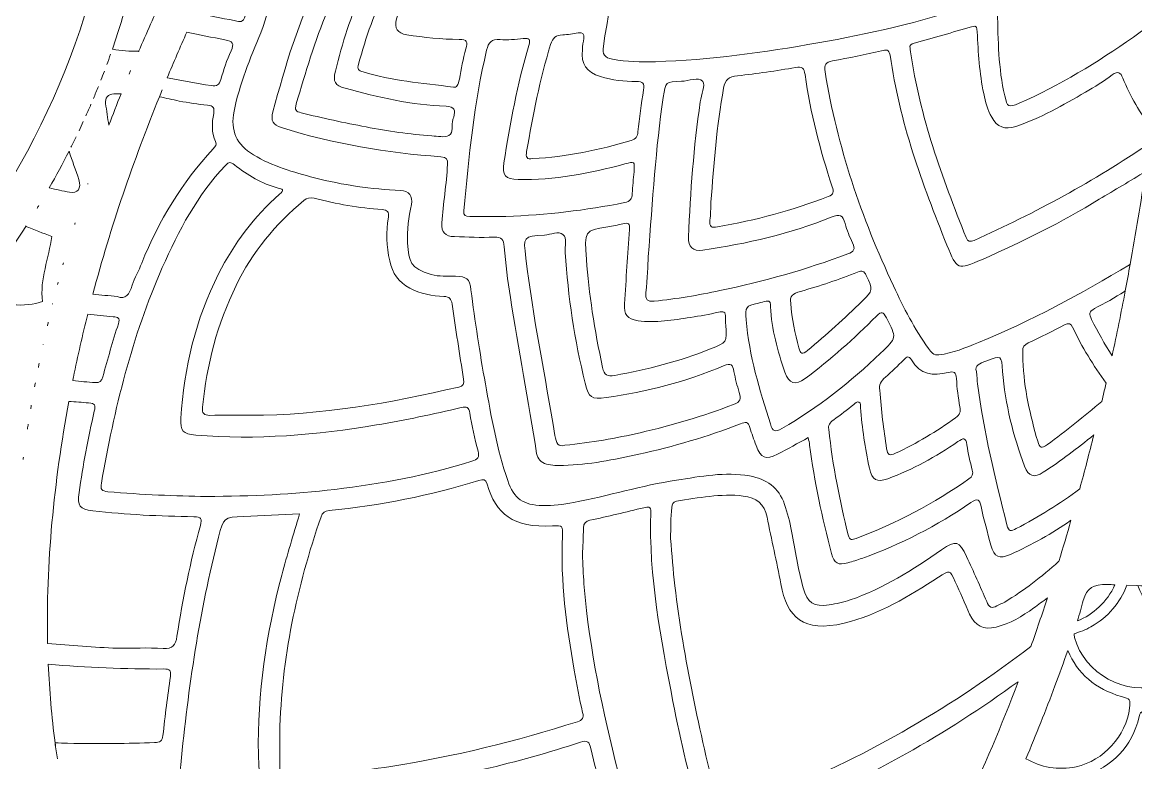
# Model space of a CAD drawing. Extents: x 31 to 2970, y -2969 to -30.
# Drawn here: x 736 to 1365, y -2235 to -1817 of the extents above; entities that cross this region are included whole.
import ezdxf

# ---------------------------------------------------------------- set-up
doc = ezdxf.new("R2010")
doc.units = 0
doc.header["$MEASUREMENT"] = 0
doc.layers.add('Layer 1', color=7, linetype='Continuous')

# ---------------------------------------------------------------- blocks, each defined once
blk = doc.blocks.new('block 2')
at = {"layer": 'Layer 1', "lineweight": 0}
for points, knots in [([(1363.72, -1825), (1343.25, -1839.26), (1322.06, -1852.46), (1299.1, -1862.42), (1293.02, -1865.03), (1292.52, -1864.8), (1290.98, -1858.19), (1287.37, -1842.65), (1287.18, -1826.84), (1286.87, -1811.03), (1286.79, -1807.11), (1286.83, -1803.19), (1286.83, -1799.26), (1287.1, -1771.73), (1288.64, -1744.23), (1292.6, -1716.92), (1293.37, -1711.72), (1294.68, -1708.49), (1300.68, -1707.53), (1307.68, -1706.38), (1314.52, -1703.95), (1321.41, -1701.92), (1324.02, -1701.11), (1324.91, -1701.22), (1324.33, -1704.38), (1318.41, -1736.69), (1318.68, -1769.26), (1320.29, -1801.88), (1320.33, -1802.69), (1320.33, -1803.49), (1320.41, -1804.3), (1320.98, -1811.57), (1325.18, -1813.8), (1331.33, -1809.96), (1347.91, -1799.53), (1363.52, -1787.76), (1378.41, -1775.03), (1380.99, -1772.84), (1383.45, -1770.57), (1385.95, -1768.34), (1386.45, -1762.57), (1386.95, -1756.8), (1387.41, -1751.07), (1370.95, -1766.65), (1353.37, -1780.96), (1334.48, -1793.88), (1333.83, -1794.3), (1333.22, -1794.96), (1332.18, -1794.57), (1332.06, -1794.19), (1331.79, -1793.76), (1331.79, -1793.34), (1330.37, -1762.8), (1330.56, -1732.42), (1336.68, -1702.26), (1337.48, -1698.26), (1339.33, -1696.38), (1343.29, -1695.15), (1359.79, -1689.99), (1376.06, -1684.38), (1392.25, -1678.38), (1392.52, -1674.07), (1392.76, -1669.8), (1392.99, -1665.53), (1359.64, -1677.95), (1325.87, -1689.11), (1291.33, -1697.96), (1272.06, -1702.88), (1252.64, -1707.03), (1232.71, -1708.57), (1229.64, -1708.8), (1228.29, -1708.65), (1230.02, -1705.11), (1251.52, -1661.65), (1274.75, -1619.22), (1304.56, -1580.72), (1306.25, -1578.53), (1308.18, -1576.49), (1309.72, -1574.18), (1312.25, -1570.34), (1310.72, -1566.41), (1306.33, -1564.99), (1277.68, -1555.72), (1251.06, -1542.45), (1226.1, -1525.53), (1215.75, -1518.53), (1206.71, -1510.18), (1197.44, -1501.99), (1195.56, -1500.3), (1195.91, -1499.18), (1197.44, -1497.64), (1215.75, -1479.38), (1237.37, -1465.95), (1260.1, -1453.95), (1274.71, -1446.22), (1290.1, -1440.57), (1305.6, -1435.11), (1311.41, -1433.07), (1312.64, -1429.14), (1308.68, -1424.26), (1276.95, -1384.72), (1252.87, -1340.57), (1230.33, -1295.41), (1228.18, -1291.07), (1230.02, -1290.99), (1233.48, -1291.3), (1254.18, -1293.14), (1274.41, -1297.45), (1294.45, -1302.68), (1326.64, -1311.07), (1358.18, -1321.41), (1389.33, -1332.95), (1390.1, -1342.68), (1390.83, -1352.37), (1391.45, -1362.1), (1379.45, -1357.07), (1367.37, -1352.26), (1355.06, -1347.95), (1336.1, -1341.34), (1317.06, -1335.1), (1296.83, -1333.8), (1293.79, -1333.6), (1290.91, -1333.72), (1289.06, -1336.72), (1287.29, -1339.57), (1288.6, -1342.07), (1290.06, -1344.49), (1307.68, -1374.22), (1326.29, -1403.34), (1348.1, -1430.26), (1353.1, -1436.41), (1358.41, -1442.34), (1363.79, -1448.61), (1362.83, -1448.95), (1362.25, -1449.22), (1361.64, -1449.34), (1339.41, -1452.53), (1318.1, -1458.84), (1297.72, -1468.38), (1282.6, -1475.49), (1268.83, -1484.68), (1255.56, -1494.68), (1251.25, -1497.91), (1251.52, -1501.68), (1255.56, -1505.3), (1259.6, -1508.88), (1264.33, -1511.45), (1268.72, -1514.57), (1290.41, -1529.91), (1314.41, -1540.15), (1340.14, -1546.38), (1347.79, -1548.26), (1355.64, -1549.53), (1363.68, -1551.11), (1363.22, -1551.91), (1362.99, -1552.53), (1362.56, -1552.95), (1334.18, -1583.68), (1311.95, -1618.76), (1290.6, -1654.49), (1289.02, -1657.15), (1287.1, -1659.8), (1289.02, -1663.07), (1291.1, -1666.61), (1294.52, -1666.15), (1297.75, -1665.95), (1306.56, -1665.42), (1315.22, -1663.8), (1323.72, -1661.53), (1347.98, -1655.11), (1371.33, -1646.38), (1394.25, -1636.61), (1393.87, -1646.26), (1393.45, -1655.88), (1392.99, -1665.53), (1392.76, -1669.8), (1392.52, -1674.11), (1392.29, -1678.38), (1392.29, -1678.38), (1392.25, -1678.38), (1392.25, -1678.38), (1390.99, -1702.61), (1389.37, -1726.84), (1387.41, -1751.07), (1386.41, -1763.42), (1385.37, -1775.73), (1384.18, -1788.07), (1383.45, -1795.96), (1382.64, -1803.84), (1381.83, -1811.73), (1375.91, -1816.26), (1369.87, -1820.73), (1363.72, -1825)], [0, 0, 0, 0, 1, 1, 1, 2, 2, 2, 3, 3, 3, 4, 4, 4, 5, 5, 5, 6, 6, 6, 7, 7, 7, 8, 8, 8, 9, 9, 9, 10, 10, 10, 11, 11, 11, 12, 12, 12, 13, 13, 13, 14, 14, 14, 15, 15, 15, 16, 16, 16, 17, 17, 17, 18, 18, 18, 19, 19, 19, 20, 20, 20, 21, 21, 21, 22, 22, 22, 23, 23, 23, 24, 24, 24, 25, 25, 25, 26, 26, 26, 27, 27, 27, 28, 28, 28, 29, 29, 29, 30, 30, 30, 31, 31, 31, 32, 32, 32, 33, 33, 33, 34, 34, 34, 35, 35, 35, 36, 36, 36, 37, 37, 37, 38, 38, 38, 39, 39, 39, 40, 40, 40, 41, 41, 41, 42, 42, 42, 43, 43, 43, 44, 44, 44, 45, 45, 45, 46, 46, 46, 47, 47, 47, 48, 48, 48, 49, 49, 49, 50, 50, 50, 51, 51, 51, 52, 52, 52, 53, 53, 53, 54, 54, 54, 55, 55, 55, 56, 56, 56, 57, 57, 57, 58, 58, 58, 59, 59, 59, 60, 60, 60, 61, 61, 61, 62, 62, 62, 63, 63, 63, 64, 64, 64, 64]), ([(1093.56, -1838.92), (1085.41, -1839.11), (1077.29, -1839), (1069.21, -1837.57), (1064.75, -1836.76), (1063.44, -1834.76), (1064.1, -1830.19), (1068.71, -1798.65), (1076.44, -1767.84), (1085.52, -1737.38), (1092.52, -1713.8), (1100.71, -1690.61), (1111.52, -1668.38), (1113.25, -1664.88), (1115.06, -1663.84), (1119.02, -1664.42), (1127.71, -1665.68), (1136.48, -1666.42), (1145.29, -1667.07), (1148.67, -1667.3), (1150.06, -1667.61), (1148.02, -1671.42), (1127.44, -1710.15), (1116.06, -1751.84), (1108.83, -1794.8), (1107.48, -1802.99), (1109.64, -1805.23), (1118.02, -1804.65), (1169.14, -1801.07), (1219.06, -1791.26), (1267.91, -1775.88), (1275.64, -1773.46), (1275.56, -1773.34), (1275.37, -1781.15), (1275.21, -1787.99), (1275.02, -1794.88), (1275.14, -1801.69), (1275.18, -1804.8), (1274.14, -1806.23), (1271.14, -1807.26), (1243.1, -1816.69), (1214.33, -1823.15), (1185.29, -1828.3), (1154.94, -1833.69), (1124.44, -1837.96), (1093.56, -1838.92)], [0, 0, 0, 0, 1, 1, 1, 2, 2, 2, 3, 3, 3, 4, 4, 4, 5, 5, 5, 6, 6, 6, 7, 7, 7, 8, 8, 8, 9, 9, 9, 10, 10, 10, 11, 11, 11, 12, 12, 12, 13, 13, 13, 14, 14, 14, 15, 15, 15, 15]), ([(485.13, -2081.81), (557.82, -2013.61), (623.82, -1939.65), (680.75, -1857.65), (720.44, -1800.42), (754.98, -1740.38), (784.09, -1677.26), (786.02, -1685.34), (788.59, -1694.11), (792.13, -1702.88), (791.98, -1703.72), (791.82, -1704.53), (791.75, -1705.49), (784.02, -1797.38), (753.63, -1880.5), (696.59, -1953.57), (644.63, -2020.11), (578.9, -2069.84), (505.97, -2110.88), (498.74, -2103.58), (488.05, -2094.57), (479.78, -2087.88), (481.24, -2085.81), (483.01, -2083.81), (485.13, -2081.81)], [0, 0, 0, 0, 1, 1, 1, 2, 2, 2, 3, 3, 3, 4, 4, 4, 5, 5, 5, 6, 6, 6, 7, 7, 7, 8, 8, 8, 8]), ([(796.38, -1799.8), (796.38, -1799.8), (796.38, -1799.8), (796.38, -1799.8), (797.69, -1797.63), (798.49, -1795.31), (798.26, -1792.62), (798.26, -1792.62), (798.26, -1792.62), (798.26, -1792.63), (804.11, -1769.63), (808.28, -1746.26), (810.75, -1722.57), (811.36, -1716.34), (813.44, -1715.3), (818.94, -1717.11), (826.86, -1719.69), (834.82, -1722.19), (842.98, -1723.84), (849.63, -1725.22), (851.06, -1727.03), (847.79, -1733.65), (836.52, -1756.38), (825.86, -1779.42), (815.13, -1802.42), (810.39, -1812.6), (805.8, -1822.84), (801.38, -1833.13), (801.39, -1833.11), (801.4, -1833.08), (801.41, -1833.06), (796.44, -1833.14), (791.54, -1832.68), (786.52, -1831.84), (786.52, -1831.84), (786.52, -1831.84), (786.52, -1831.84), (787.6, -1828.73), (788.65, -1825.6), (789.67, -1822.46), (792.09, -1814.95), (794.32, -1807.39), (796.38, -1799.8)], [0, 0, 0, 0, 1, 1, 1, 2, 2, 2, 3, 3, 3, 4, 4, 4, 5, 5, 5, 6, 6, 6, 7, 7, 7, 8, 8, 8, 9, 9, 9, 10, 10, 10, 11, 11, 11, 12, 12, 12, 13, 13, 13, 14, 14, 14, 14]), ([(1047.21, -2088.27), (1041.4, -2089.34), (1035.6, -2090.08), (1029.71, -2089.96), (1018.75, -2089.77), (1013.56, -2086.19), (1010.02, -2075.84), (1003.87, -2058.07), (1000.71, -2039.57), (997.4, -2021.15), (994.21, -2003.5), (991.48, -1985.77), (989.25, -1968), (988.4, -1961.54), (986.94, -1960.46), (980.4, -1960.3), (975.86, -1960.15), (971.29, -1960.57), (966.83, -1959.27), (954.63, -1955.73), (954.25, -1952.19), (953.44, -1941.5), (952.9, -1934.19), (954.13, -1926.88), (955.6, -1919.65), (956.52, -1914.96), (954.13, -1911.96), (949.44, -1911.77), (932.98, -1911.03), (916.75, -1908.73), (900.79, -1904.57), (888.79, -1901.46), (877.06, -1898.03), (866.25, -1891.61), (856.83, -1886.03), (853.06, -1877.73), (855.29, -1866.96), (858.44, -1851.5), (864.4, -1837.07), (870.4, -1822.61), (878.56, -1802.96), (875.13, -1789.42), (858.86, -1775.65), (856.9, -1773.99), (854.86, -1772.46), (852.75, -1770.99), (850.98, -1774.57), (849.25, -1778.15), (847.52, -1781.73), (848.25, -1782.3), (849.02, -1782.76), (849.75, -1783.34), (854.02, -1786.69), (857.75, -1790.46), (860.44, -1795.26), (863.98, -1801.46), (863.44, -1807.69), (861.13, -1814.11), (859.86, -1817.61), (857.36, -1815.92), (855.44, -1815.61), (848.13, -1814.34), (840.83, -1812.84), (833.59, -1811.26), (837.44, -1802.88), (841.36, -1794.46), (845.4, -1786.11), (846.09, -1784.65), (846.83, -1783.19), (847.52, -1781.73), (849.25, -1778.15), (850.98, -1774.57), (852.71, -1770.96), (852.71, -1770.96), (852.75, -1770.96), (852.75, -1770.99), (855.71, -1764.76), (858.75, -1758.57), (861.75, -1752.38), (871.36, -1755.99), (881.21, -1758.99), (891.36, -1761.15), (894.33, -1761.76), (895.33, -1762.65), (893.44, -1765.57), (891.21, -1768.96), (889.25, -1772.57), (887.44, -1776.19), (885.17, -1780.76), (886.79, -1784.26), (891.71, -1785.46), (895.17, -1786.3), (898.71, -1786.96), (902.25, -1787.49), (905.02, -1787.92), (905.21, -1788.96), (904.02, -1791.34), (891.79, -1815.49), (884.29, -1841.34), (877.29, -1867.3), (875.94, -1872.38), (877.21, -1874.61), (882.17, -1876.19), (911.52, -1885.5), (941.67, -1890.42), (972.29, -1892.73), (975.63, -1892.96), (976.1, -1893.92), (975.94, -1897.11), (975.44, -1908.19), (973.52, -1919.11), (972.83, -1930.15), (972.52, -1935.5), (974.52, -1937.69), (979.87, -1937.88), (987.37, -1938.15), (994.87, -1938.5), (1002.33, -1938.15), (1006.79, -1937.96), (1007.67, -1939.61), (1008.02, -1943.61), (1008.87, -1953.19), (1009.94, -1962.77), (1011.52, -1972.23), (1016.33, -2001.65), (1021.44, -2031.04), (1026.37, -2060.46), (1026.9, -2063.81), (1028.75, -2065.61), (1031.87, -2066.5), (1035.06, -2067.42), (1038.33, -2067.38), (1041.56, -2067.31), (1055.98, -2066.84), (1070.06, -2064.07), (1084.06, -2060.96), (1103.67, -2056.61), (1122.91, -2051.04), (1141.6, -2043.73), (1144.33, -2042.65), (1146.06, -2042.31), (1146.94, -2045.84), (1147.83, -2049.27), (1149.25, -2052.61), (1150.44, -2056), (1153.1, -2063.27), (1155.6, -2064.38), (1162.56, -2060.88), (1168.33, -2058), (1173.98, -2054.77), (1179.91, -2051.57), (1180.21, -2053.23), (1180.48, -2054.5), (1180.68, -2055.77), (1183.29, -2076.5), (1187.87, -2096.84), (1193.02, -2117.08), (1194.48, -2122.69), (1196.83, -2123.96), (1202.33, -2122.38), (1205.02, -2121.61), (1207.64, -2120.81), (1210.25, -2119.84), (1232.14, -2111.96), (1252.71, -2101.42), (1271.87, -2088.27), (1275.75, -2085.61), (1276.72, -2086.38), (1277.6, -2090.61), (1279.14, -2097.92), (1281.22, -2105.15), (1283.14, -2112.38), (1284.98, -2119.23), (1287.83, -2120.54), (1294.29, -2117.61), (1306.22, -2112.19), (1317.72, -2105.88), (1328.41, -2098.34), (1326.22, -2106.11), (1323.95, -2113.81), (1321.56, -2121.54), (1321.52, -2121.58), (1321.45, -2121.61), (1321.41, -2121.69), (1311.91, -2130.19), (1301.98, -2138.08), (1290.95, -2144.54), (1289.56, -2145.35), (1288.02, -2145.96), (1286.6, -2146.77), (1283.6, -2148.42), (1282.1, -2147.54), (1280.79, -2144.34), (1277.22, -2135.77), (1273.29, -2127.34), (1269.45, -2118.88), (1265.33, -2109.92), (1263.25, -2109.42), (1255.29, -2115), (1239.06, -2126.31), (1222.45, -2136.92), (1203.6, -2143.34), (1199.75, -2144.65), (1195.71, -2145.5), (1191.71, -2146.11), (1183.02, -2147.46), (1179.29, -2144.96), (1177.02, -2136.5), (1174.14, -2125.96), (1172.44, -2115.15), (1170.48, -2104.42), (1169.52, -2099.27), (1168.17, -2094.27), (1166.52, -2089.31), (1163.29, -2079.73), (1156.21, -2074.96), (1146.75, -2073.23), (1132.83, -2070.73), (1119.14, -2073.54), (1105.44, -2075.61), (1085.75, -2078.58), (1066.75, -2084.61), (1047.21, -2088.27)], [0, 0, 0, 0, 1, 1, 1, 2, 2, 2, 3, 3, 3, 4, 4, 4, 5, 5, 5, 6, 6, 6, 7, 7, 7, 8, 8, 8, 9, 9, 9, 10, 10, 10, 11, 11, 11, 12, 12, 12, 13, 13, 13, 14, 14, 14, 15, 15, 15, 16, 16, 16, 17, 17, 17, 18, 18, 18, 19, 19, 19, 20, 20, 20, 21, 21, 21, 22, 22, 22, 23, 23, 23, 24, 24, 24, 25, 25, 25, 26, 26, 26, 27, 27, 27, 28, 28, 28, 29, 29, 29, 30, 30, 30, 31, 31, 31, 32, 32, 32, 33, 33, 33, 34, 34, 34, 35, 35, 35, 36, 36, 36, 37, 37, 37, 38, 38, 38, 39, 39, 39, 40, 40, 40, 41, 41, 41, 42, 42, 42, 43, 43, 43, 44, 44, 44, 45, 45, 45, 46, 46, 46, 47, 47, 47, 48, 48, 48, 49, 49, 49, 50, 50, 50, 51, 51, 51, 52, 52, 52, 53, 53, 53, 54, 54, 54, 55, 55, 55, 56, 56, 56, 57, 57, 57, 58, 58, 58, 59, 59, 59, 60, 60, 60, 61, 61, 61, 62, 62, 62, 63, 63, 63, 64, 64, 64, 65, 65, 65, 66, 66, 66, 67, 67, 67, 68, 68, 68, 69, 69, 69, 70, 70, 70, 71, 71, 71, 72, 72, 72, 73, 73, 73, 74, 74, 74, 74]), ([(908.21, -1810.07), (910.29, -1805.11), (912.83, -1800.38), (914.98, -1795.42), (916.79, -1791.23), (919.36, -1789.8), (924.06, -1790.84), (930.71, -1792.26), (930.75, -1791.92), (928.06, -1797.96), (921.4, -1812.88), (916.44, -1828.42), (912.6, -1844.26), (911.13, -1850.26), (912.25, -1852.38), (918.13, -1854), (936.86, -1859.07), (955.71, -1863.46), (975.17, -1864.15), (980.06, -1864.34), (980.52, -1866.5), (979.48, -1870.26), (979.33, -1870.73), (979.17, -1871.23), (979.02, -1871.69), (977.94, -1874.69), (979.67, -1879.15), (976.71, -1880.65), (974.17, -1882), (970.37, -1880.96), (967.13, -1880.96), (954.63, -1879.84), (942.25, -1878.3), (929.94, -1875.84), (917.63, -1873.42), (905.36, -1870.88), (893.21, -1867.8), (890.36, -1867.07), (889.4, -1866.34), (890.44, -1862.84), (895.79, -1845.03), (900.98, -1827.23), (908.21, -1810.07)], [0, 0, 0, 0, 1, 1, 1, 2, 2, 2, 3, 3, 3, 4, 4, 4, 5, 5, 5, 6, 6, 6, 7, 7, 7, 8, 8, 8, 9, 9, 9, 10, 10, 10, 11, 11, 11, 12, 12, 12, 13, 13, 13, 14, 14, 14, 14]), ([(979.33, -1853.3), (961.1, -1851.03), (944.4, -1849.69), (928.25, -1844.76), (925.71, -1843.96), (924.86, -1843.15), (925.63, -1840.38), (929.9, -1825.15), (934.86, -1810.19), (942.06, -1796.07), (943.36, -1793.49), (950.29, -1791.99), (952.25, -1793.76), (953.4, -1794.8), (952.52, -1795.92), (952.25, -1796.88), (950.6, -1802.84), (948.79, -1808.76), (947.21, -1814.76), (945.79, -1820.15), (947.56, -1822.8), (952.94, -1823.69), (962.75, -1825.3), (972.67, -1826.3), (982.6, -1826.34), (987.13, -1826.38), (987.48, -1827.84), (986.37, -1831.69), (984.79, -1837.3), (983.63, -1843.07), (982.67, -1848.84), (982.13, -1851.96), (981.25, -1853.84), (979.33, -1853.3)], [0, 0, 0, 0, 1, 1, 1, 2, 2, 2, 3, 3, 3, 4, 4, 4, 5, 5, 5, 6, 6, 6, 7, 7, 7, 8, 8, 8, 9, 9, 9, 10, 10, 10, 11, 11, 11, 11]), ([(1239.75, -1828.46), (1250.56, -1825.42), (1261.41, -1822.38), (1272.18, -1819.15), (1275.37, -1818.19), (1275.25, -1819.92), (1275.37, -1822.03), (1276.02, -1833.76), (1276.64, -1845.46), (1279.1, -1857), (1280.06, -1861.61), (1281.18, -1866.23), (1283.6, -1870.38), (1286.83, -1875.96), (1290.87, -1877.61), (1297.22, -1875.53), (1311.22, -1870.92), (1323.91, -1863.53), (1336.6, -1856.19), (1341.79, -1853.15), (1346.91, -1849.92), (1351.79, -1846.42), (1355.02, -1844.07), (1356.41, -1844.84), (1357.75, -1848.26), (1361.87, -1858.61), (1367.68, -1868), (1373.99, -1877.07), (1373.64, -1879.73), (1373.25, -1882.42), (1372.87, -1885.07), (1341.45, -1906.42), (1308.25, -1924.53), (1273.64, -1940), (1271.37, -1941), (1270.18, -1940.92), (1269.18, -1938.46), (1255.6, -1904.34), (1242.91, -1870), (1237.75, -1833.38), (1237.64, -1832.76), (1237.52, -1832.11), (1237.45, -1831.46), (1237.02, -1829.53), (1238.14, -1828.92), (1239.75, -1828.46)], [0, 0, 0, 0, 1, 1, 1, 2, 2, 2, 3, 3, 3, 4, 4, 4, 5, 5, 5, 6, 6, 6, 7, 7, 7, 8, 8, 8, 9, 9, 9, 10, 10, 10, 11, 11, 11, 12, 12, 12, 13, 13, 13, 14, 14, 14, 15, 15, 15, 15]), ([(842.36, -1852.42), (834.02, -1851.23), (825.75, -1849.69), (817.56, -1848), (821.13, -1839.34), (824.86, -1830.73), (828.67, -1822.15), (835.79, -1823.73), (842.94, -1825.19), (850.13, -1826.53), (854.63, -1827.34), (855.59, -1828.53), (853.59, -1832.88), (851.17, -1838), (849.44, -1843.5), (847.83, -1848.96), (846.9, -1852.07), (845.75, -1852.92), (842.36, -1852.42)], [0, 0, 0, 0, 1, 1, 1, 2, 2, 2, 3, 3, 3, 4, 4, 4, 5, 5, 5, 6, 6, 6, 6]), ([(1041.1, -1823.76), (1044.02, -1823.69), (1046.9, -1823.19), (1049.83, -1822.69), (1052.4, -1822.26), (1053.48, -1823.03), (1053.02, -1825.76), (1052.64, -1827.84), (1052.4, -1829.96), (1052.21, -1832.07), (1051.44, -1840.57), (1054.25, -1844.73), (1062.48, -1847.34), (1069.06, -1849.38), (1075.87, -1850.15), (1082.75, -1850.15), (1086.29, -1850.15), (1087.6, -1850.96), (1086.83, -1854.96), (1085.41, -1862.76), (1084.52, -1870.73), (1083.6, -1878.65), (1083.33, -1881.23), (1082.6, -1882.65), (1079.87, -1883.5), (1061.71, -1888.92), (1043.29, -1892.73), (1024.29, -1893.76), (1020.67, -1894.57), (1020.17, -1892.8), (1020.71, -1889.73), (1024.37, -1869.34), (1028.1, -1849.03), (1034.29, -1829.23), (1035.44, -1825.57), (1037.25, -1823.84), (1041.1, -1823.76)], [0, 0, 0, 0, 1, 1, 1, 2, 2, 2, 3, 3, 3, 4, 4, 4, 5, 5, 5, 6, 6, 6, 7, 7, 7, 8, 8, 8, 9, 9, 9, 10, 10, 10, 11, 11, 11, 12, 12, 12, 12]), ([(985.17, -1923.23), (988.02, -1892.73), (990.94, -1862.26), (998.1, -1832.38), (999.13, -1828.07), (1000.87, -1826.03), (1005.67, -1826.42), (1010.02, -1826.76), (1014.44, -1826.26), (1018.83, -1825.8), (1022.33, -1825.46), (1023.02, -1826.23), (1021.98, -1829.73), (1015.44, -1851.5), (1011.37, -1873.76), (1007.87, -1896.15), (1006.79, -1903.11), (1008.71, -1905.46), (1015.87, -1905.57), (1036.4, -1905.92), (1056.4, -1902.15), (1076.14, -1896.77), (1081.83, -1895.23), (1081.83, -1895.15), (1081.4, -1901.26), (1081.1, -1905.34), (1080.52, -1909.38), (1080.44, -1913.46), (1080.37, -1916.57), (1079.25, -1917.96), (1076.06, -1918.61), (1054.1, -1923.11), (1031.94, -1925.53), (1008.9, -1926.46), (1002.56, -1926.46), (995.56, -1926.42), (988.56, -1926.5), (986.17, -1926.53), (984.9, -1926), (985.17, -1923.23)], [0, 0, 0, 0, 1, 1, 1, 2, 2, 2, 3, 3, 3, 4, 4, 4, 5, 5, 5, 6, 6, 6, 7, 7, 7, 8, 8, 8, 9, 9, 9, 10, 10, 10, 11, 11, 11, 12, 12, 12, 13, 13, 13, 13]), ([(1253.79, -2004.73), (1250.71, -2005.27), (1249.33, -2003.07), (1247.91, -2001.11), (1239.91, -1990.11), (1233.83, -1978.04), (1228.1, -1965.77), (1209.98, -1927.07), (1196.21, -1887), (1189.44, -1844.65), (1188.79, -1840.65), (1189.6, -1839.23), (1193.6, -1838.53), (1202.91, -1836.88), (1212.1, -1834.76), (1221.37, -1832.8), (1223.64, -1832.34), (1225.64, -1831.57), (1226.18, -1835.3), (1231.48, -1872.69), (1244.14, -1907.92), (1258.33, -1942.69), (1264.1, -1956.92), (1264.25, -1956.88), (1278.33, -1950.73), (1301.02, -1940.77), (1323.18, -1929.65), (1344.37, -1916.77), (1353.06, -1911.46), (1362.02, -1906.46), (1370.6, -1900.88), (1367.95, -1918.5), (1365.06, -1936.03), (1361.87, -1953.54), (1361.87, -1953.54), (1361.91, -1953.54), (1361.91, -1953.54), (1360.99, -1958.57), (1360.06, -1963.57), (1359.1, -1968.61), (1360.06, -1963.57), (1360.99, -1958.57), (1361.87, -1953.54), (1361.75, -1953.61), (1361.64, -1953.69), (1361.52, -1953.77), (1334.02, -1970.38), (1305.83, -1985.61), (1276.1, -1997.84), (1268.87, -2000.8), (1261.6, -2003.73), (1253.79, -2004.73)], [0, 0, 0, 0, 1, 1, 1, 2, 2, 2, 3, 3, 3, 4, 4, 4, 5, 5, 5, 6, 6, 6, 7, 7, 7, 8, 8, 8, 9, 9, 9, 10, 10, 10, 11, 11, 11, 12, 12, 12, 13, 13, 13, 14, 14, 14, 15, 15, 15, 16, 16, 16, 17, 17, 17, 17]), ([(783.38, -1840.58), (784.11, -1838.62), (784.81, -1836.66), (785.51, -1834.69), (784.81, -1836.66), (784.11, -1838.62), (783.38, -1840.58)], [0, 0, 0, 0, 1, 1, 1, 2, 2, 2, 2]), ([(795.97, -1845.96), (796.25, -1845.29), (796.53, -1844.62), (796.81, -1843.96), (796.53, -1844.62), (796.25, -1845.29), (795.97, -1845.96)], [0, 0, 0, 0, 1, 1, 1, 2, 2, 2, 2]), ([(1193.44, -1909.69), (1194.37, -1912.46), (1194.33, -1914), (1191.18, -1915.23), (1170.91, -1923.11), (1150.02, -1928.57), (1128.64, -1932.38), (1125.17, -1933), (1123.87, -1932.34), (1124.33, -1928.65), (1124.75, -1925.27), (1124.71, -1921.84), (1124.91, -1918.42), (1126.44, -1896.8), (1128.17, -1875.26), (1132.06, -1853.88), (1132.94, -1849), (1134.94, -1847.38), (1139.87, -1846.88), (1150.87, -1845.84), (1161.83, -1844.03), (1172.75, -1842.23), (1176.37, -1841.65), (1177.6, -1842.65), (1178.1, -1846.19), (1181.06, -1867.88), (1186.68, -1888.96), (1193.44, -1909.69)], [0, 0, 0, 0, 1, 1, 1, 2, 2, 2, 3, 3, 3, 4, 4, 4, 5, 5, 5, 6, 6, 6, 7, 7, 7, 8, 8, 8, 9, 9, 9, 9]), ([(780, -1849.45), (780.68, -1847.72), (781.35, -1845.98), (782.01, -1844.24), (781.35, -1845.98), (780.68, -1847.72), (780, -1849.45)], [0, 0, 0, 0, 1, 1, 1, 2, 2, 2, 2]), ([(1129.98, -1968.42), (1117.71, -1971), (1105.37, -1973.15), (1092.87, -1974.34), (1088.83, -1974.69), (1087.79, -1973.46), (1088.14, -1969.57), (1088.91, -1961.61), (1089.21, -1953.65), (1089.48, -1949.34), (1091.83, -1916.77), (1093.71, -1887.8), (1097.94, -1859.11), (1099.21, -1850.34), (1099.25, -1850.23), (1108.17, -1850), (1112.37, -1849.92), (1117.87, -1847.26), (1120.25, -1850.07), (1121.94, -1852.11), (1119.41, -1857.73), (1118.83, -1861.73), (1115.14, -1887.07), (1113.29, -1912.57), (1112.21, -1938.11), (1111.94, -1943.84), (1114.67, -1946.3), (1120.29, -1945.5), (1145.17, -1941.96), (1169.6, -1936.3), (1192.94, -1926.84), (1197.71, -1924.92), (1199.52, -1925.77), (1200.75, -1930.46), (1201.75, -1934.23), (1203.21, -1937.92), (1204.94, -1941.38), (1206.71, -1944.92), (1205.68, -1946.38), (1202.21, -1947.69), (1178.68, -1956.5), (1154.56, -1963.27), (1129.98, -1968.42)], [0, 0, 0, 0, 1, 1, 1, 2, 2, 2, 3, 3, 3, 4, 4, 4, 5, 5, 5, 6, 6, 6, 7, 7, 7, 8, 8, 8, 9, 9, 9, 10, 10, 10, 11, 11, 11, 12, 12, 12, 13, 13, 13, 14, 14, 14, 14]), ([(813.13, -1858.76), (813.13, -1858.76), (813.09, -1858.76), (813.09, -1858.76), (813.62, -1857.49), (814.14, -1856.2), (814.67, -1854.92), (814.16, -1856.2), (813.64, -1857.48), (813.13, -1858.76), (816.86, -1859.57), (820.56, -1860.42), (824.32, -1861.19), (829.59, -1862.23), (834.9, -1863), (840.25, -1863.5), (843.56, -1863.8), (844.36, -1865.11), (843.79, -1868.23), (842.79, -1873.53), (842.44, -1878.92), (844.9, -1884.03), (845.86, -1886.03), (844.59, -1887), (843.48, -1888.23), (826.02, -1907.27), (812.67, -1928.88), (803.13, -1952.88), (801.44, -1957.11), (799.13, -1961.11), (797.75, -1965.42), (796.13, -1970.38), (794.09, -1973.8), (789.21, -1971.73), (784.59, -1971.34), (780.06, -1970.88), (775.52, -1970.34), (785.59, -1932.3), (798.36, -1895.19), (813.13, -1858.76)], [0, 0, 0, 0, 1, 1, 1, 2, 2, 2, 3, 3, 3, 4, 4, 4, 5, 5, 5, 6, 6, 6, 7, 7, 7, 8, 8, 8, 9, 9, 9, 10, 10, 10, 11, 11, 11, 12, 12, 12, 13, 13, 13, 13]), ([(775.84, -1859.7), (776.78, -1857.47), (777.71, -1855.22), (778.62, -1852.96), (777.71, -1855.22), (776.78, -1857.47), (775.84, -1859.7)], [0, 0, 0, 0, 1, 1, 1, 2, 2, 2, 2]), ([(771.6, -1869.49), (772.57, -1867.33), (773.51, -1865.17), (774.44, -1863), (773.51, -1865.17), (772.57, -1867.33), (771.6, -1869.49)], [0, 0, 0, 0, 1, 1, 1, 2, 2, 2, 2]), ([(782.71, -1862.62), (782.3, -1859.6), (783.95, -1857.29), (787.39, -1857.15), (788.71, -1857.1), (790.03, -1857.09), (791.43, -1857.1), (789.07, -1862.99), (786.78, -1868.89), (784.53, -1874.82), (783.81, -1870.77), (783.27, -1866.68), (782.71, -1862.62)], [0, 0, 0, 0, 1, 1, 1, 2, 2, 2, 3, 3, 3, 4, 4, 4, 4]), ([(767.67, -1878.03), (768.49, -1876.3), (769.29, -1874.57), (770.09, -1872.83), (769.29, -1874.57), (768.49, -1876.3), (767.67, -1878.03)], [0, 0, 0, 0, 1, 1, 1, 2, 2, 2, 2]), ([(763.13, -1887.37), (764.13, -1885.37), (765.12, -1883.37), (766.09, -1881.35), (765.12, -1883.37), (764.13, -1885.37), (763.13, -1887.37)], [0, 0, 0, 0, 1, 1, 1, 2, 2, 2, 2]), ([(762.02, -1889.61), (763.77, -1894.98), (765.86, -1900.25), (767.59, -1905.64), (769.17, -1910.53), (766.96, -1913.68), (762.34, -1912.79), (758.48, -1912.05), (754.64, -1911.24), (750.9, -1910.21), (750.89, -1910.22), (750.88, -1910.24), (750.87, -1910.25), (754.76, -1903.46), (758.49, -1896.59), (762.02, -1889.61)], [0, 0, 0, 0, 1, 1, 1, 2, 2, 2, 3, 3, 3, 4, 4, 4, 5, 5, 5, 5]), ([(780.29, -2077.34), (787.59, -2035.54), (797.56, -1994.42), (814.75, -1955.42), (823.98, -1934.5), (834.52, -1914.38), (850.44, -1897.57), (852.44, -1895.46), (853.4, -1895.57), (855.52, -1897.23), (862.98, -1903.11), (870.94, -1908.03), (880.33, -1910.38), (882.75, -1911), (883.79, -1911.46), (881.06, -1913.88), (866.63, -1926.61), (855.33, -1941.69), (846.56, -1958.92), (833.48, -1984.69), (827.09, -2012), (825.25, -2040.57), (824.79, -2047.84), (826.25, -2049.5), (833.63, -2050.11), (867.94, -2053), (901.98, -2050.07), (935.86, -2044.38), (951.9, -2041.69), (967.87, -2038.38), (983.67, -2034.54), (986.9, -2033.77), (987.98, -2034.46), (988.56, -2037.65), (989.87, -2044.88), (991.33, -2052.07), (993.25, -2059.15), (994.21, -2062.77), (993.02, -2063.88), (989.79, -2064.88), (964.52, -2072.77), (938.63, -2077.77), (912.36, -2080.84), (888.86, -2083.61), (865.25, -2084.77), (839.71, -2084.81), (822.36, -2084.65), (803.17, -2083.81), (783.98, -2082.15), (780.44, -2081.84), (779.71, -2080.73), (780.29, -2077.34)], [0, 0, 0, 0, 1, 1, 1, 2, 2, 2, 3, 3, 3, 4, 4, 4, 5, 5, 5, 6, 6, 6, 7, 7, 7, 8, 8, 8, 9, 9, 9, 10, 10, 10, 11, 11, 11, 12, 12, 12, 13, 13, 13, 14, 14, 14, 15, 15, 15, 16, 16, 16, 17, 17, 17, 17]), ([(772.7, -1907.91), (772.66, -1908.02), (772.62, -1908.14), (772.58, -1908.25), (772.62, -1908.14), (772.66, -1908.02), (772.7, -1907.91)], [0, 0, 0, 0, 1, 1, 1, 2, 2, 2, 2]), ([(943.29, -1951.57), (944.79, -1958.57), (948.37, -1963.77), (954.67, -1967.04), (960.71, -1970.19), (967.25, -1971.53), (973.98, -1971.73), (977.06, -1971.84), (978.13, -1973.11), (978.56, -1976.04), (980.63, -1990.19), (982.79, -2004.34), (985.1, -2018.5), (985.56, -2021.11), (985.02, -2022.34), (982.37, -2022.96), (943.56, -2031.96), (904.52, -2039), (864.56, -2038.92), (856.9, -2038.92), (849.25, -2038.84), (841.59, -2038.96), (838.17, -2039.04), (837.17, -2037.8), (837.48, -2034.34), (839.83, -2010.27), (845.86, -1987.27), (856.48, -1965.5), (865.67, -1946.61), (878.63, -1930.8), (894.75, -1917.46), (896.52, -1916), (898.21, -1915.57), (900.56, -1916.19), (913.17, -1919.38), (926.02, -1921.69), (939.02, -1922.61), (941.9, -1922.84), (943.02, -1923.88), (942.56, -1926.92), (941.25, -1935.15), (941.52, -1943.34), (943.29, -1951.57)], [0, 0, 0, 0, 1, 1, 1, 2, 2, 2, 3, 3, 3, 4, 4, 4, 5, 5, 5, 6, 6, 6, 7, 7, 7, 8, 8, 8, 9, 9, 9, 10, 10, 10, 11, 11, 11, 12, 12, 12, 13, 13, 13, 14, 14, 14, 14]), ([(743.93, -1921.98), (744.29, -1921.4), (744.64, -1920.82), (744.99, -1920.23), (744.64, -1920.82), (744.29, -1921.4), (743.93, -1921.98)], [0, 0, 0, 0, 1, 1, 1, 2, 2, 2, 2]), ([(747.01, -1974.59), (737.66, -1978.08), (723.33, -1976.79), (708.99, -1971.74), (708.99, -1971.74), (708.98, -1971.74), (708.98, -1971.74), (710.11, -1970.33), (711.24, -1968.92), (712.36, -1967.5), (721.41, -1955.93), (729.86, -1944.04), (737.73, -1931.85), (737.68, -1931.94), (737.63, -1932.02), (737.58, -1932.1), (742.41, -1933.98), (747.34, -1935.81), (752.24, -1937.89), (750.74, -1949.96), (745.39, -1961.91), (747.01, -1974.59)], [0, 0, 0, 0, 1, 1, 1, 2, 2, 2, 3, 3, 3, 4, 4, 4, 5, 5, 5, 6, 6, 6, 7, 7, 7, 7]), ([(765.54, -1930.09), (765.44, -1930.4), (765.35, -1930.71), (765.25, -1931.02), (765.35, -1930.71), (765.44, -1930.4), (765.54, -1930.09)], [0, 0, 0, 0, 1, 1, 1, 2, 2, 2, 2]), ([(1133.29, -1987.88), (1133.94, -1997.65), (1133.98, -1997.69), (1124.6, -2001.42), (1107.1, -2008.34), (1089.02, -2013.07), (1070.52, -2016.38), (1066.33, -2017.15), (1064.6, -2016.23), (1063.64, -2011.88), (1059.1, -1990.8), (1055.75, -1969.57), (1054.56, -1950.8), (1053.33, -1934.54), (1053.33, -1934.54), (1066.52, -1932.27), (1069.4, -1931.77), (1072.29, -1931.3), (1075.14, -1930.61), (1078.1, -1929.88), (1079.17, -1930.42), (1078.9, -1933.84), (1077.79, -1947.84), (1076.98, -1961.84), (1076.02, -1975.84), (1075.6, -1981.96), (1077.41, -1984.5), (1083.67, -1985.42), (1093.67, -1986.92), (1103.52, -1984.96), (1113.33, -1983.57), (1118.67, -1982.8), (1123.94, -1981.77), (1129.21, -1980.61), (1131.91, -1980), (1133.29, -1980.42), (1133.1, -1983.5), (1133.02, -1984.96), (1133.21, -1986.42), (1133.29, -1987.88)], [0, 0, 0, 0, 1, 1, 1, 2, 2, 2, 3, 3, 3, 4, 4, 4, 5, 5, 5, 6, 6, 6, 7, 7, 7, 8, 8, 8, 9, 9, 9, 10, 10, 10, 11, 11, 11, 12, 12, 12, 13, 13, 13, 13]), ([(1030.83, -1937), (1034.37, -1936.77), (1038.75, -1934.61), (1041.25, -1936.65), (1043.87, -1938.73), (1042.25, -1943.38), (1042.48, -1946.88), (1044.21, -1971.84), (1047.71, -1996.46), (1053.83, -2020.73), (1055.94, -2029.11), (1057.25, -2030.07), (1065.64, -2028.88), (1088.52, -2025.73), (1110.71, -2020), (1131.98, -2010.96), (1136.17, -2009.19), (1137.21, -2010.34), (1137.91, -2014.19), (1138.64, -2018.19), (1139.6, -2022.19), (1140.94, -2026), (1142.17, -2029.61), (1141.56, -2031.38), (1137.71, -2032.84), (1120.44, -2039.34), (1102.87, -2044.69), (1084.91, -2048.77), (1071.21, -2051.88), (1057.44, -2054.46), (1042.25, -2055.84), (1038.71, -2057.04), (1037.4, -2054.69), (1036.67, -2050.31), (1031.29, -2016.88), (1024.29, -1983.69), (1020.25, -1950), (1018.79, -1937.84), (1018.67, -1937.8), (1030.83, -1937)], [0, 0, 0, 0, 1, 1, 1, 2, 2, 2, 3, 3, 3, 4, 4, 4, 5, 5, 5, 6, 6, 6, 7, 7, 7, 8, 8, 8, 9, 9, 9, 10, 10, 10, 11, 11, 11, 12, 12, 12, 13, 13, 13, 13]), ([(758.88, -1952.77), (758.78, -1953.11), (758.69, -1953.44), (758.6, -1953.78), (758.69, -1953.44), (758.78, -1953.11), (758.88, -1952.77)], [0, 0, 0, 0, 1, 1, 1, 2, 2, 2, 2]), ([(1207.83, -1957.92), (1210.33, -1956.92), (1211.48, -1957.27), (1212.64, -1959.8), (1216.52, -1968.15), (1216.68, -1968.11), (1210.29, -1974.42), (1200.48, -1984.15), (1190.14, -1993.34), (1179.52, -2002.23), (1176.52, -2004.77), (1175.44, -2004.34), (1174.52, -2000.69), (1172.44, -1992.65), (1170.56, -1984.57), (1170.1, -1975.42), (1169.06, -1971.69), (1171.29, -1970), (1175.48, -1968.84), (1186.44, -1965.84), (1197.25, -1962.15), (1207.83, -1957.92)], [0, 0, 0, 0, 1, 1, 1, 2, 2, 2, 3, 3, 3, 4, 4, 4, 5, 5, 5, 6, 6, 6, 7, 7, 7, 7]), ([(755.93, -1963.63), (755.81, -1964.08), (755.69, -1964.53), (755.57, -1964.98), (755.69, -1964.53), (755.81, -1964.08), (755.93, -1963.63)], [0, 0, 0, 0, 1, 1, 1, 2, 2, 2, 2]), ([(1351.68, -2005.27), (1347.45, -1998.61), (1343.6, -1991.77), (1340.06, -1984.69), (1338.6, -1981.8), (1338.56, -1980.23), (1341.72, -1978.61), (1347.49, -1975.61), (1353.18, -1972.38), (1358.64, -1968.88), (1358.79, -1968.8), (1358.95, -1968.73), (1359.1, -1968.65), (1356.75, -1980.88), (1354.29, -1993.07), (1351.68, -2005.27)], [0, 0, 0, 0, 1, 1, 1, 2, 2, 2, 3, 3, 3, 4, 4, 4, 5, 5, 5, 5]), ([(752.78, -1975.85), (752.76, -1975.93), (752.75, -1976.01), (752.73, -1976.09), (752.75, -1976.01), (752.76, -1975.93), (752.78, -1975.85)], [0, 0, 0, 0, 1, 1, 1, 2, 2, 2, 2]), ([(1151.83, -1975.46), (1153.25, -1975.07), (1154.67, -1974.73), (1156.1, -1974.38), (1158.79, -1973.96), (1158.44, -1975.96), (1158.52, -1977.5), (1159.14, -1990.34), (1162.6, -2002.54), (1166.71, -2014.57), (1168.91, -2021.07), (1172.68, -2022.27), (1178.1, -2018.19), (1192.48, -2007.42), (1205.83, -1995.5), (1218.48, -1982.8), (1221.41, -1979.84), (1222.33, -1980.38), (1224.1, -1983.77), (1229.98, -1995.07), (1230.06, -1994.96), (1220.79, -2003.81), (1203.79, -2020.11), (1185.44, -2034.54), (1165.06, -2046.42), (1161.1, -2048.77), (1159.87, -2048.07), (1158.52, -2043.81), (1152.41, -2024.57), (1146.44, -2005.27), (1144.83, -1985), (1144.21, -1977.34), (1144.41, -1977.34), (1151.83, -1975.46)], [0, 0, 0, 0, 1, 1, 1, 2, 2, 2, 3, 3, 3, 4, 4, 4, 5, 5, 5, 6, 6, 6, 7, 7, 7, 8, 8, 8, 9, 9, 9, 10, 10, 10, 11, 11, 11, 11]), ([(764.52, -2017.34), (766.94, -2005.38), (769.63, -1993.54), (772.59, -1981.77), (777.36, -1982.34), (782.13, -1982.84), (786.9, -1983.23), (789.63, -1983.42), (791.09, -1983.65), (789.94, -1987.15), (786.75, -1997.07), (783.86, -2007.11), (781.09, -2017.15), (780.4, -2019.65), (779.44, -2020.65), (776.79, -2020.46), (772.56, -2020.11), (768.36, -2019.73), (764.13, -2019.34), (764.29, -2018.69), (764.4, -2018.04), (764.52, -2017.34)], [0, 0, 0, 0, 1, 1, 1, 2, 2, 2, 3, 3, 3, 4, 4, 4, 5, 5, 5, 6, 6, 6, 7, 7, 7, 7]), ([(750.27, -1986.26), (750.1, -1986.98), (749.94, -1987.7), (749.77, -1988.42), (749.94, -1987.7), (750.1, -1986.98), (750.27, -1986.26)], [0, 0, 0, 0, 1, 1, 1, 2, 2, 2, 2]), ([(1301.18, -2002.81), (1300.98, -2000.34), (1302.1, -1999.04), (1304.29, -1998), (1311.22, -1994.73), (1318.06, -1991.34), (1324.83, -1987.77), (1327.06, -1986.61), (1328.22, -1986.77), (1329.33, -1989.11), (1334.6, -2000.3), (1341.1, -2010.77), (1348.25, -2020.81), (1347.49, -2024.19), (1346.68, -2027.57), (1345.91, -2031), (1345.91, -2031), (1345.87, -2031), (1345.87, -2031), (1345.87, -2031), (1345.87, -2031.04), (1345.87, -2031.04), (1335.79, -2039.46), (1325.64, -2047.73), (1315.06, -2055.54), (1311.79, -2057.92), (1310.68, -2057.38), (1309.6, -2053.61), (1305.41, -2038.88), (1301.87, -2024.07), (1301.22, -2007.77), (1301.22, -2006.73), (1301.33, -2004.77), (1301.18, -2002.81)], [0, 0, 0, 0, 1, 1, 1, 2, 2, 2, 3, 3, 3, 4, 4, 4, 5, 5, 5, 6, 6, 6, 7, 7, 7, 8, 8, 8, 9, 9, 9, 10, 10, 10, 11, 11, 11, 11]), ([(747.46, -1998.62), (747.44, -1998.73), (747.42, -1998.84), (747.39, -1998.94), (747.42, -1998.84), (747.44, -1998.73), (747.46, -1998.62)], [0, 0, 0, 0, 1, 1, 1, 2, 2, 2, 2]), ([(1233.87, -2007.54), (1235.52, -2005.88), (1236.75, -2004.92), (1238.25, -2007.61), (1243.06, -2016.07), (1250.52, -2016.88), (1258.95, -2014.69), (1262.18, -2013.84), (1263.56, -2014.5), (1263.71, -2018.19), (1263.95, -2023.54), (1264.68, -2028.88), (1265.64, -2034.19), (1266.14, -2036.96), (1265.56, -2038.61), (1263.21, -2040.31), (1252.52, -2048.07), (1241.21, -2054.77), (1229.25, -2060.38), (1226.02, -2061.92), (1224.75, -2061.5), (1224.21, -2057.81), (1222.52, -2047), (1221.18, -2036.19), (1220.37, -2024.77), (1219.6, -2021.88), (1221.02, -2019.54), (1223.64, -2017.31), (1227.21, -2014.27), (1230.56, -2010.88), (1233.87, -2007.54)], [0, 0, 0, 0, 1, 1, 1, 2, 2, 2, 3, 3, 3, 4, 4, 4, 5, 5, 5, 6, 6, 6, 7, 7, 7, 8, 8, 8, 9, 9, 9, 10, 10, 10, 10]), ([(1280.37, -2008.27), (1289.25, -2005), (1289.1, -2004.92), (1289.79, -2014.15), (1291.25, -2032.65), (1295.75, -2050.46), (1302.18, -2067.77), (1304.29, -2073.5), (1307.6, -2074.54), (1312.79, -2071.15), (1322.72, -2064.69), (1332.14, -2057.57), (1341.29, -2050.07), (1338.75, -2060.27), (1336.14, -2070.46), (1333.37, -2080.61), (1322.06, -2088.96), (1310.1, -2096.46), (1297.48, -2103.04), (1294.6, -2104.58), (1293.14, -2104.81), (1292.18, -2100.96), (1285.72, -2074.54), (1278.95, -2048.19), (1275.64, -2021.11), (1275.41, -2019.19), (1275.25, -2017.23), (1274.95, -2014.23), (1273.75, -2010.61), (1276.98, -2009.54), (1280.37, -2008.27)], [0, 0, 0, 0, 1, 1, 1, 2, 2, 2, 3, 3, 3, 4, 4, 4, 5, 5, 5, 6, 6, 6, 7, 7, 7, 8, 8, 8, 9, 9, 9, 10, 10, 10, 10]), ([(744.68, -2011.92), (744.84, -2011.11), (745, -2010.31), (745.17, -2009.51), (745, -2010.31), (744.84, -2011.11), (744.68, -2011.92)], [0, 0, 0, 0, 1, 1, 1, 2, 2, 2, 2]), ([(742.58, -2022.76), (742.71, -2022.03), (742.86, -2021.29), (743, -2020.55), (742.86, -2021.29), (742.71, -2022.03), (742.58, -2022.76)], [0, 0, 0, 0, 1, 1, 1, 2, 2, 2, 2]), ([(815.17, -2170.85), (806.59, -2170.27), (797.9, -2170.69), (789.29, -2170.69), (776.09, -2170.11), (762.98, -2169.19), (749.9, -2168), (748.9, -2122.54), (753.48, -2076.84), (761.94, -2031.04), (765.63, -2031.34), (769.32, -2031.65), (773.02, -2031.88), (776.79, -2032.11), (777.13, -2033.27), (776.32, -2036.57), (772.79, -2051.81), (769.94, -2067.23), (767.67, -2082.69), (766.59, -2090.15), (767.94, -2092.04), (775.48, -2092.92), (794.44, -2095.15), (813.52, -2096.04), (832.59, -2096.27), (836.83, -2096.34), (837.33, -2097.38), (836.25, -2101.31), (830.56, -2121.88), (826.32, -2142.81), (823.02, -2163.92), (822.25, -2168.92), (820.86, -2171.23), (815.17, -2170.85)], [0, 0, 0, 0, 1, 1, 1, 2, 2, 2, 3, 3, 3, 4, 4, 4, 5, 5, 5, 6, 6, 6, 7, 7, 7, 8, 8, 8, 9, 9, 9, 10, 10, 10, 11, 11, 11, 11]), ([(1194.33, -2041.42), (1198.21, -2038.77), (1201.87, -2035.73), (1205.64, -2032.88), (1206.52, -2032.23), (1207.29, -2030.96), (1208.52, -2031.5), (1209.79, -2032.04), (1209.33, -2033.5), (1209.41, -2034.57), (1210.37, -2046.11), (1212.1, -2057.54), (1214.48, -2068.84), (1215.87, -2075.5), (1218.6, -2077.15), (1224.83, -2074.84), (1238.98, -2069.57), (1252.1, -2062.38), (1264.45, -2053.81), (1267.48, -2051.69), (1268.98, -2051.15), (1269.6, -2055.65), (1270.25, -2060.5), (1271.45, -2065.27), (1272.64, -2070), (1273.25, -2072.31), (1272.6, -2073.54), (1270.75, -2074.84), (1250.91, -2088.77), (1229.71, -2100.15), (1206.98, -2108.54), (1204.75, -2109.34), (1203.21, -2109.92), (1202.45, -2106.61), (1197.87, -2087.11), (1193.52, -2067.57), (1191.56, -2046.81), (1190.98, -2044.84), (1191.98, -2043.04), (1194.33, -2041.42)], [0, 0, 0, 0, 1, 1, 1, 2, 2, 2, 3, 3, 3, 4, 4, 4, 5, 5, 5, 6, 6, 6, 7, 7, 7, 8, 8, 8, 9, 9, 9, 10, 10, 10, 11, 11, 11, 12, 12, 12, 13, 13, 13, 13]), ([(740.37, -2035.2), (740.48, -2034.53), (740.59, -2033.86), (740.7, -2033.19), (740.59, -2033.86), (740.48, -2034.53), (740.37, -2035.2)], [0, 0, 0, 0, 1, 1, 1, 2, 2, 2, 2]), ([(738.5, -2046.7), (738.65, -2045.75), (738.8, -2044.8), (738.95, -2043.86), (738.8, -2044.8), (738.65, -2045.75), (738.5, -2046.7)], [0, 0, 0, 0, 1, 1, 1, 2, 2, 2, 2]), ([(736.22, -2062.54), (736.15, -2063.02), (736.09, -2063.5), (736.02, -2063.99), (736.09, -2063.5), (736.15, -2063.02), (736.22, -2062.54)], [0, 0, 0, 0, 1, 1, 1, 2, 2, 2, 2]), ([(881.13, -2218.65), (882.13, -2176.61), (890.75, -2135.96), (904.48, -2096.31), (905.29, -2093.96), (906.63, -2093.08), (909.06, -2092.84), (937.83, -2089.88), (966.1, -2084.46), (993.71, -2075.73), (996.21, -2074.96), (997.48, -2075.07), (998.33, -2077.92), (1003.13, -2094.65), (1013.13, -2102.61), (1035.25, -2101.54), (1041.33, -2101.23), (1041.17, -2101.31), (1040.94, -2107.31), (1039.79, -2132.84), (1043.21, -2158.04), (1047.64, -2183.08), (1049.06, -2191.12), (1050.48, -2199.15), (1052.37, -2207.04), (1053.14, -2210.27), (1052.25, -2211.31), (1049.37, -2212.23), (1014.9, -2223.31), (979.79, -2231.88), (944.02, -2237.5), (924.86, -2240.54), (905.6, -2242.73), (886.21, -2243.88), (882.13, -2244.12), (881.06, -2242.81), (881.1, -2239.19), (881.17, -2232.35), (881.13, -2225.5), (881.13, -2218.65)], [0, 0, 0, 0, 1, 1, 1, 2, 2, 2, 3, 3, 3, 4, 4, 4, 5, 5, 5, 6, 6, 6, 7, 7, 7, 8, 8, 8, 9, 9, 9, 10, 10, 10, 11, 11, 11, 12, 12, 12, 13, 13, 13, 13]), ([(1102.75, -2091.04), (1102.94, -2089.31), (1103.17, -2087.88), (1105.33, -2087.54), (1117.87, -2085.61), (1130.33, -2083.07), (1143.17, -2084.58), (1150.6, -2085.42), (1155.1, -2089.23), (1156.6, -2096.54), (1159.21, -2109.15), (1162.02, -2121.73), (1164.41, -2134.34), (1167.91, -2153.15), (1176.98, -2162), (1200.18, -2156.5), (1219.87, -2151.81), (1236.79, -2141.27), (1253.52, -2130.46), (1259.98, -2126.31), (1259.98, -2126.19), (1263.02, -2133.08), (1265.75, -2139.15), (1268.41, -2145.31), (1271.14, -2151.38), (1274.18, -2158.15), (1278.91, -2160.5), (1286.14, -2158.73), (1294.02, -2156.77), (1300.83, -2152.58), (1307.37, -2147.92), (1309.98, -2146.08), (1312.56, -2144.15), (1315.1, -2142.15), (1312.1, -2151.42), (1308.98, -2160.61), (1305.75, -2169.77), (1261.91, -2203.12), (1214.83, -2231.19), (1163.25, -2251.77), (1153.91, -2255.5), (1144.21, -2258.42), (1134.75, -2261.92), (1130.79, -2263.39), (1129.41, -2262.5), (1128.37, -2258.19), (1118.52, -2217.61), (1109.52, -2176.92), (1104.52, -2135.42), (1103.44, -2126.54), (1102.87, -2117.58), (1102.06, -2108.65), (1102.17, -2102.77), (1102.14, -2096.88), (1102.75, -2091.04)], [0, 0, 0, 0, 1, 1, 1, 2, 2, 2, 3, 3, 3, 4, 4, 4, 5, 5, 5, 6, 6, 6, 7, 7, 7, 8, 8, 8, 9, 9, 9, 10, 10, 10, 11, 11, 11, 12, 12, 12, 13, 13, 13, 14, 14, 14, 15, 15, 15, 16, 16, 16, 17, 17, 17, 18, 18, 18, 18]), ([(825.21, -2236.54), (829.33, -2193.15), (835.79, -2150.15), (846.56, -2107.88), (849.44, -2096.65), (849.44, -2096.65), (860.86, -2096.11), (871.25, -2095.65), (881.63, -2095.19), (892.33, -2094.73), (888.9, -2106.5), (885.29, -2117.81), (882.25, -2129.31), (873.52, -2162.54), (868.44, -2196.31), (869.09, -2230.81), (869.21, -2236.5), (869.63, -2242.19), (870.09, -2247.89), (870.59, -2254.46), (872.48, -2256.08), (879.13, -2255.85), (899.86, -2255.12), (920.44, -2252.96), (940.94, -2249.85), (978.4, -2244.19), (1015.17, -2235.65), (1051.17, -2223.85), (1055.14, -2222.54), (1056.21, -2223.69), (1056.98, -2227.31), (1058.71, -2235.92), (1061.6, -2244.27), (1063.33, -2252.92), (1064.6, -2259.39), (1064.91, -2259.15), (1058.64, -2261.58), (1033.75, -2271.08), (1007.87, -2276.81), (981.9, -2282.08), (941.1, -2290.35), (900.02, -2296.46), (858.33, -2297.73), (850.02, -2298), (841.71, -2297.73), (833.48, -2296.31), (826.06, -2295.04), (824.67, -2293.65), (823.86, -2286.31), (822.02, -2269.65), (823.59, -2253.08), (825.21, -2236.54)], [0, 0, 0, 0, 1, 1, 1, 2, 2, 2, 3, 3, 3, 4, 4, 4, 5, 5, 5, 6, 6, 6, 7, 7, 7, 8, 8, 8, 9, 9, 9, 10, 10, 10, 11, 11, 11, 12, 12, 12, 13, 13, 13, 14, 14, 14, 15, 15, 15, 16, 16, 16, 17, 17, 17, 17]), ([(1200.91, -2296.39), (1187.91, -2302.04), (1175.06, -2308.08), (1161.64, -2312.62), (1142.98, -2318.96), (1124.17, -2324.89), (1104.71, -2328.35), (1100.06, -2329.19), (1097.94, -2328.23), (1096.41, -2323.42), (1088.94, -2300.31), (1081.98, -2277.12), (1075.75, -2253.65), (1066.64, -2219.27), (1058.79, -2184.69), (1054.52, -2149.34), (1053.33, -2139.46), (1052.71, -2129.54), (1052.25, -2117.23), (1052.4, -2113.92), (1052.75, -2108.19), (1052.9, -2102.5), (1052.94, -2099.96), (1053.94, -2098.92), (1056.52, -2098.34), (1066.71, -2096.11), (1076.83, -2093.61), (1086.98, -2091.19), (1089.29, -2090.65), (1091.02, -2090.15), (1090.91, -2093.77), (1089.64, -2130.11), (1096.67, -2165.46), (1103.41, -2200.85), (1107.71, -2223.58), (1113.48, -2246), (1119.25, -2268.39), (1121.17, -2275.92), (1122.37, -2276.62), (1129.83, -2274.92), (1142.41, -2272.04), (1154.41, -2267.39), (1166.41, -2262.77), (1214.06, -2244.38), (1257.71, -2219.31), (1298.52, -2189.65), (1289.33, -2214.19), (1279.18, -2238.27), (1267.72, -2261.77), (1261.1, -2265.73), (1254.41, -2269.5), (1247.6, -2273.08), (1232.21, -2281.12), (1216.87, -2289.39), (1200.91, -2296.39)], [0, 0, 0, 0, 1, 1, 1, 2, 2, 2, 3, 3, 3, 4, 4, 4, 5, 5, 5, 6, 6, 6, 7, 7, 7, 8, 8, 8, 9, 9, 9, 10, 10, 10, 11, 11, 11, 12, 12, 12, 13, 13, 13, 14, 14, 14, 15, 15, 15, 16, 16, 16, 17, 17, 17, 18, 18, 18, 18]), ([(1400.14, -2163.61), (1400.75, -2163.77), (1401.26, -2164.11), (1401.83, -2164.35), (1401.83, -2164.35), (1405.99, -2164.35), (1405.99, -2164.35), (1401.76, -2177.61), (1393.18, -2186.88), (1379.64, -2191.38), (1359.56, -2198.11), (1335.75, -2185.04), (1330.45, -2164.58), (1330.25, -2163.88), (1330.29, -2163.19), (1330.22, -2162.46), (1333.49, -2161.46), (1336.68, -2160.35), (1339.68, -2158.61), (1349.45, -2153), (1356.18, -2145.08), (1359.99, -2135.04), (1387.75, -2136.08), (1415.52, -2136.73), (1443.29, -2137), (1440.22, -2143.08), (1435.52, -2148.11), (1429.18, -2152.04), (1408.45, -2164.77), (1382.87, -2156.04), (1373.22, -2135.5), (1370.87, -2135.42), (1368.56, -2135.34), (1366.25, -2135.27), (1372.06, -2150.31), (1383.41, -2159.65), (1400.14, -2163.61)], [0, 0, 0, 0, 1, 1, 1, 2, 2, 2, 3, 3, 3, 4, 4, 4, 5, 5, 5, 6, 6, 6, 7, 7, 7, 8, 8, 8, 9, 9, 9, 10, 10, 10, 11, 11, 11, 12, 12, 12, 12]), ([(1348.83, -2134.65), (1350.29, -2134.69), (1351.79, -2134.73), (1353.29, -2134.81), (1348.91, -2144.46), (1340.87, -2151.69), (1332.06, -2155.27), (1333.22, -2151.42), (1334.33, -2147.54), (1335.37, -2143.61), (1337.18, -2136.61), (1341.29, -2134.31), (1348.83, -2134.65)], [0, 0, 0, 0, 1, 1, 1, 2, 2, 2, 3, 3, 3, 4, 4, 4, 4]), ([(1302.95, -2233.15), (1308.68, -2219.58), (1314.14, -2205.88), (1319.33, -2192.04), (1321.79, -2185.35), (1324.25, -2178.69), (1326.6, -2171.96), (1326.6, -2171.96), (1326.56, -2171.92), (1326.56, -2171.92), (1326.56, -2171.92), (1326.56, -2171.92), (1326.6, -2171.92), (1326.6, -2171.92), (1326.6, -2171.96), (1326.6, -2171.96), (1332.1, -2185), (1342.18, -2193.69), (1356.95, -2198), (1361.91, -2199.42), (1362.14, -2199.54), (1361.52, -2204.54), (1359.68, -2220.15), (1346.79, -2234.35), (1331.41, -2237.69), (1321.22, -2239.88), (1311.22, -2238), (1302.95, -2233.15)], [0, 0, 0, 0, 1, 1, 1, 2, 2, 2, 3, 3, 3, 4, 4, 4, 5, 5, 5, 6, 6, 6, 7, 7, 7, 8, 8, 8, 9, 9, 9, 9]), ([(754.17, -2224.19), (754.55, -2227.19), (754.98, -2230.19), (755.44, -2233.19), (754.94, -2230.19), (754.52, -2227.19), (754.13, -2224.19), (752.21, -2209.38), (750.94, -2194.58), (750.29, -2179.77), (772.02, -2181.62), (793.82, -2182.54), (815.71, -2182.42), (818.94, -2182.38), (819.86, -2183.15), (819.36, -2186.58), (817.71, -2197.69), (816.36, -2208.85), (815.13, -2220.04), (814.79, -2223.23), (813.29, -2223.88), (810.4, -2224), (795.25, -2224.58), (780.09, -2224.77), (761.21, -2224.46), (758.86, -2224.38), (756.52, -2224.27), (754.17, -2224.19)], [0, 0, 0, 0, 1, 1, 1, 2, 2, 2, 3, 3, 3, 4, 4, 4, 5, 5, 5, 6, 6, 6, 7, 7, 7, 8, 8, 8, 9, 9, 9, 9]), ([(1335.33, -2243.12), (1352.06, -2237.65), (1362.79, -2226.58), (1367.02, -2209.35), (1367.25, -2208.42), (1367.25, -2207.38), (1368.45, -2206.58), (1369.68, -2210.15), (1370.25, -2213.85), (1371.79, -2217.23), (1378.14, -2231.19), (1388.72, -2240.12), (1403.6, -2243.69), (1406.87, -2244.5), (1407.52, -2245.88), (1407.22, -2248.85), (1405.02, -2268), (1389.79, -2281.89), (1373.37, -2283.65), (1348.49, -2286.39), (1333.72, -2269.39), (1329.87, -2253.62), (1329.79, -2253.23), (1329.68, -2252.89), (1329.64, -2252.5), (1328.41, -2245.23), (1328.45, -2245.35), (1335.33, -2243.12)], [0, 0, 0, 0, 1, 1, 1, 2, 2, 2, 3, 3, 3, 4, 4, 4, 5, 5, 5, 6, 6, 6, 7, 7, 7, 8, 8, 8, 9, 9, 9, 9])]:
    blk.add_open_spline(points, degree=3, knots=knots, dxfattribs=at)

msp = doc.modelspace()

# ---------------------------------------------------------------- block references
at = {"layer": 'Layer 1'}
msp.add_blockref('block 2', (0, 0), dxfattribs=at)

doc.saveas('drawing.dxf')
